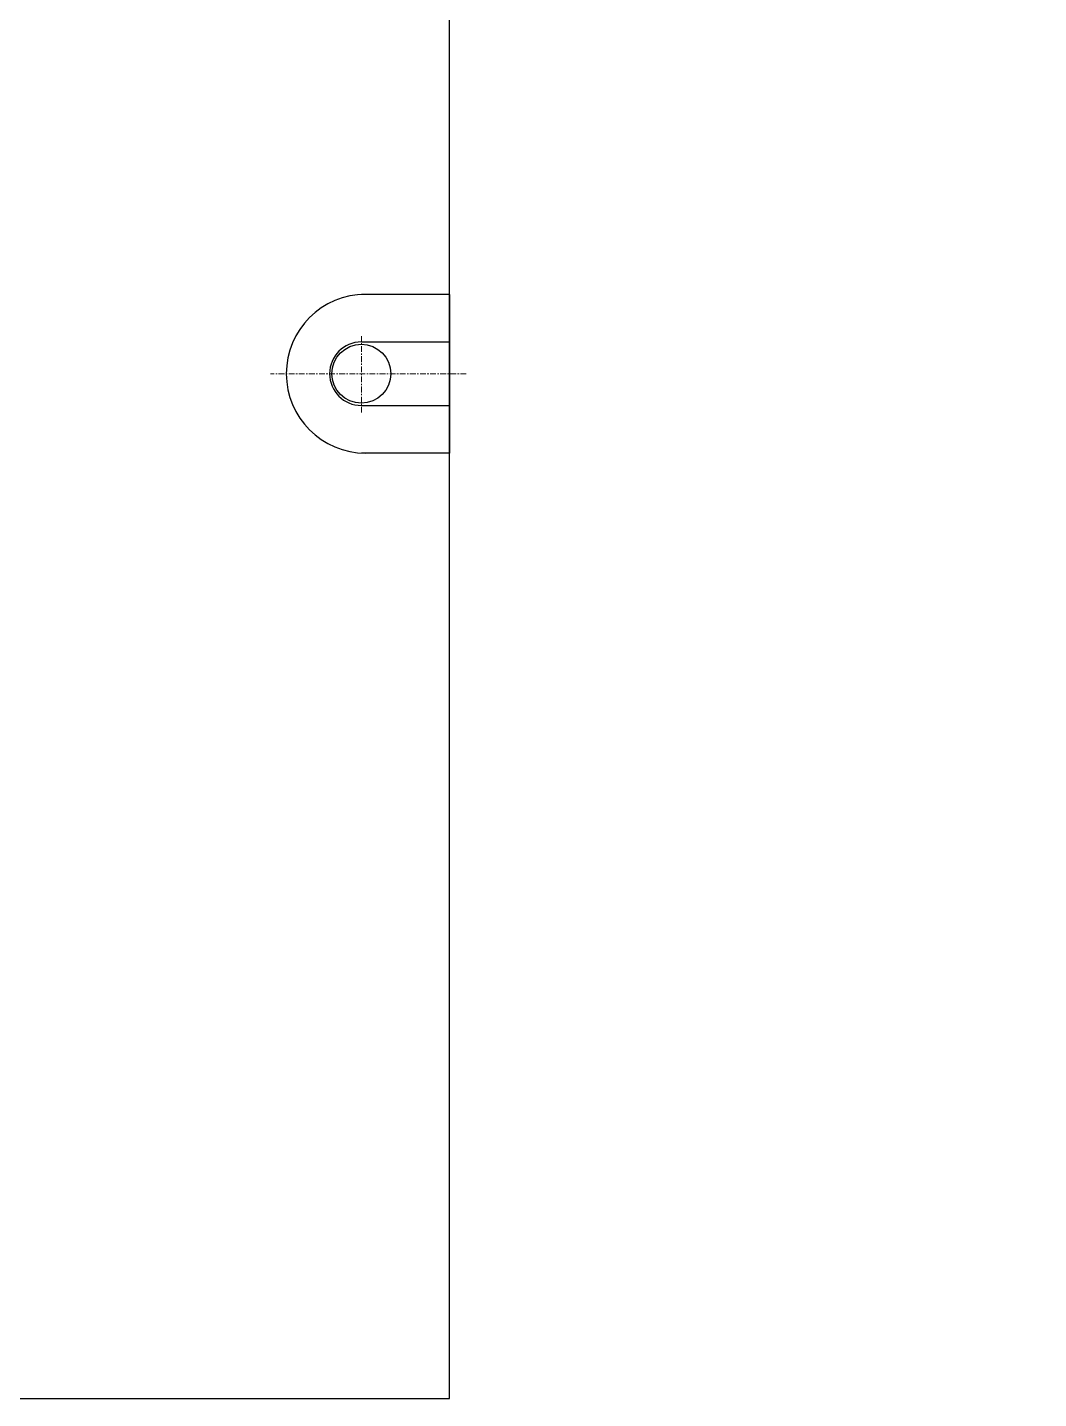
# Model space of a CAD drawing. Header units: millimetres. Extents: x 7257 to 9715, y -364 to 1930.
# Drawn here: x 9015 to 9715, y -134 to 816 of the extents above; entities that cross this region are included whole.
import ezdxf

# ---------------------------------------------------------------- set-up
doc = ezdxf.new("R2010")
doc.units = ezdxf.units.MM
doc.linetypes.add('CENTER', pattern=[7, 4, -1, 1, -1])
doc.layers.add('1', color=1, linetype='CENTER', lineweight=5)
doc.layers.add('4', color=4, linetype='Continuous')
doc.layers.add('6', color=6, linetype='Continuous')

msp = doc.modelspace()

# ---------------------------------------------------------------- linework, layer by layer
at = {"layer": '1'}
for p, q in [((9245.89, 602.18), (9245.89, 549.18)), ((9318.57, 576.12), (9183.05, 576.12))]:
    msp.add_line(p, q, dxfattribs=at)
at = {"layer": '4'}
for p, q in [((9306.89, 631.12), (9245.89, 631.12)), ((9306.89, 631.12), (9306.89, 521.12)), ((9245.89, 598.12), (9306.89, 598.12)), ((9245.89, 554.12), (9306.89, 554.12)), ((9306.89, 521.12), (9245.89, 521.12))]:
    msp.add_line(p, q, dxfattribs=at)
msp.add_circle((9245.89, 576.12), 20.38, dxfattribs=at)
for centre, radius in [((9248.89, 576.12), 55), ((9245.89, 576.12), 22)]:
    msp.add_arc(centre, radius, 90, 270, dxfattribs=at)
at = {"layer": '6'}
msp.add_lwpolyline([(9714.96, 1791.15), (7379.39, 1791.15), (7379.39, -133.88), (9306.89, -133.88), (9306.89, 866.12)], dxfattribs=at)

doc.saveas('drawing.dxf')
